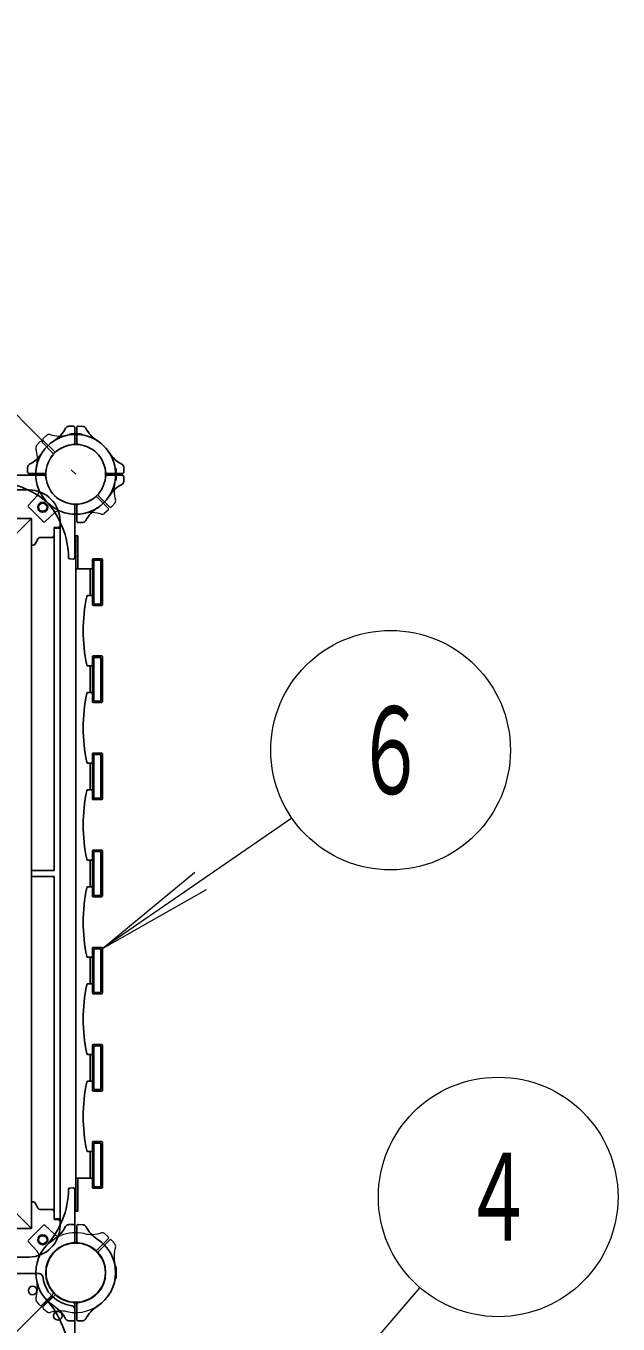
# Model space of a CAD drawing. Units: millimetres on the paper. Extents: x -385 to 0, y -594 to 267.
# Drawn here: x -125.02 to -110.2, y 74.66 to 107.18 of the extents above; entities that cross this region are included whole.
import ezdxf
from ezdxf.enums import TextEntityAlignment as Align

# ---------------------------------------------------------------- set-up
doc = ezdxf.new("R2010")
doc.units = ezdxf.units.MM
doc.linetypes.add('USER2', pattern=[6, 3, -1, 1, -1])
doc.linetypes.add('USER3', pattern=[8, 3, -1, 1, -1, 1, -1])
doc.layers.add('LY_1', color=7, linetype='Continuous', lineweight=25)
doc.styles.add('ＭＳ ゴシック', font='')
doc.styles.get('ＭＳ ゴシック').set_extended_font_data('MS Gothic')

msp = doc.modelspace()

# ---------------------------------------------------------------- linework, layer by layer
at = {"layer": 'LY_1', "linetype": 'USER2', "lineweight": 13}
msp.add_line((-198.626, 171.226), (-123.778, 95.947), dxfattribs=at)
at = {"layer": 'LY_1', "lineweight": 13}
for p, q in [((-124.589, 96.842), (-124.501, 96.925)), ((-124.673, 96.758), (-124.756, 96.67)), ((-124.348, 96.481), (-124.625, 96.759)), ((-124.312, 96.517), (-124.59, 96.795)), ((-124.964, 95.175), (-124.743, 95.411)), ((-123.243, 95.377), (-122.965, 95.099)), ((-123.208, 95.412), (-122.93, 95.134)), ((-124.963, 95.129), (-124.596, 94.762)), ((-124.55, 94.761), (-124.313, 94.981)), ((-122.966, 95.051), (-123.062, 94.962)), ((-122.882, 95.135), (-122.793, 95.231)), ((-118.366, 87.336), (-123.111, 84.072)), ((-123.111, 84.072), (-120.797, 85.981)), ((-123.111, 84.072), (-120.501, 85.55)), ((-124.596, 77.132), (-124.963, 76.765)), ((-124.55, 77.133), (-124.313, 76.913)), ((-123.243, 76.517), (-122.965, 76.795)), ((-123.208, 76.481), (-122.93, 76.759)), ((-122.966, 76.842), (-123.055, 76.925)), ((-122.882, 76.758), (-122.799, 76.67)), ((-124.964, 76.719), (-124.743, 76.483)), ((-115.16, 75.573), (-119.671, 70.347)), ((-124.673, 75.135), (-124.763, 75.231)), ((-124.348, 75.412), (-124.625, 75.134)), ((-124.312, 75.377), (-124.59, 75.099)), ((-124.589, 75.051), (-124.493, 74.962))]:
    msp.add_line(p, q, dxfattribs=at)
at = {"layer": 'LY_1'}
for p, q in [((-123.837, 97.154), (-123.958, 97.15)), ((-123.944, 96.933), (-123.944, 96.936)), ((-123.803, 96.728), (-123.803, 97.121)), ((-123.753, 96.728), (-123.753, 97.121)), ((-123.718, 97.154), (-123.587, 97.149)), ((-123.611, 96.933), (-123.611, 96.936)), ((-124.985, 96.006), (-124.981, 96.127)), ((-124.559, 95.972), (-124.952, 95.972)), ((-122.997, 95.972), (-122.604, 95.972)), ((-122.792, 96.113), (-122.789, 96.113)), ((-122.571, 96.006), (-122.575, 96.137)), ((-124.559, 95.922), (-125.869, 95.922)), ((-122.997, 95.922), (-122.604, 95.922)), ((-122.792, 95.78), (-122.789, 95.78)), ((-122.571, 95.887), (-122.575, 95.766)), ((-124.945, 95.555), (-142.611, 95.555)), ((-123.803, 95.166), (-123.803, 93.856)), ((-123.753, 95.166), (-123.753, 94.773)), ((-124.884, 94.84), (-142.671, 94.84)), ((-125.338, 94.387), (-124.884, 94.84)), ((-124.884, 77.053), (-124.884, 94.84)), ((-124.169, 94.663), (-124.219, 94.613)), ((-124.169, 77.114), (-124.169, 94.78)), ((-123.718, 94.74), (-123.597, 94.744)), ((-124.728, 94.322), (-124.804, 94.19)), ((-124.656, 94.363), (-124.319, 94.363)), ((-124.319, 94.413), (-124.369, 94.363)), ((-124.303, 94.613), (-124.319, 94.597)), ((-124.169, 94.613), (-124.319, 94.613)), ((-124.319, 94.613), (-124.319, 86.022)), ((-124.169, 94.597), (-124.319, 94.597)), ((-124.169, 94.597), (-124.186, 94.613)), ((-123.778, 77.488), (-123.778, 94.405)), ((-123.724, 94.405), (-123.778, 94.405)), ((-123.724, 93.58), (-123.724, 94.405)), ((-124.833, 94.173), (-124.884, 94.173)), ((-123.838, 93.823), (-123.925, 93.827)), ((-123.361, 93.805), (-123.361, 92.688)), ((-123.136, 93.83), (-123.336, 93.83)), ((-123.146, 93.795), (-123.326, 93.795)), ((-123.326, 93.795), (-123.326, 92.698)), ((-123.146, 93.795), (-123.146, 92.698)), ((-123.111, 93.805), (-123.111, 92.688)), ((-123.361, 93.58), (-123.778, 93.58)), ((-123.414, 93.58), (-123.414, 92.913)), ((-123.361, 92.913), (-123.471, 92.913)), ((-123.146, 92.698), (-123.326, 92.698)), ((-123.136, 92.663), (-123.336, 92.663)), ((-123.136, 91.397), (-123.336, 91.397)), ((-123.361, 91.147), (-123.471, 91.147)), ((-123.414, 91.147), (-123.414, 90.48)), ((-123.361, 91.372), (-123.361, 90.255)), ((-123.146, 91.362), (-123.326, 91.362)), ((-123.326, 91.362), (-123.326, 90.265)), ((-123.146, 91.362), (-123.146, 90.265)), ((-123.111, 91.372), (-123.111, 90.255)), ((-123.361, 90.48), (-123.471, 90.48)), ((-123.136, 90.23), (-123.336, 90.23)), ((-123.146, 90.265), (-123.326, 90.265)), ((-123.361, 88.938), (-123.361, 87.822)), ((-123.136, 88.963), (-123.336, 88.963)), ((-123.146, 88.928), (-123.326, 88.928)), ((-123.326, 88.928), (-123.326, 87.832)), ((-123.146, 88.928), (-123.146, 87.832)), ((-123.111, 88.938), (-123.111, 87.822)), ((-123.361, 88.713), (-123.471, 88.713)), ((-123.414, 88.713), (-123.414, 88.047)), ((-123.361, 88.047), (-123.471, 88.047)), ((-123.146, 87.832), (-123.326, 87.832)), ((-123.136, 87.797), (-123.336, 87.797)), ((-123.361, 85.388), (-123.361, 86.505)), ((-123.136, 86.53), (-123.336, 86.53)), ((-123.111, 85.388), (-123.111, 86.505)), ((-123.361, 86.28), (-123.471, 86.28)), ((-123.414, 86.28), (-123.414, 85.613)), ((-123.326, 85.398), (-123.326, 86.495)), ((-123.146, 86.495), (-123.326, 86.495)), ((-123.146, 85.398), (-123.146, 86.495)), ((-124.884, 86.022), (-124.319, 86.022)), ((-124.884, 85.872), (-124.319, 85.872)), ((-124.319, 77.28), (-124.319, 85.872)), ((-123.361, 85.613), (-123.471, 85.613)), ((-123.136, 85.363), (-123.336, 85.363)), ((-123.146, 85.398), (-123.326, 85.398)), ((-123.361, 82.955), (-123.361, 84.072)), ((-123.136, 84.097), (-123.336, 84.097)), ((-123.326, 82.965), (-123.326, 84.062)), ((-123.146, 84.062), (-123.326, 84.062)), ((-123.146, 82.965), (-123.146, 84.062)), ((-123.111, 82.955), (-123.111, 84.072)), ((-123.361, 83.847), (-123.471, 83.847)), ((-123.414, 83.847), (-123.414, 83.18)), ((-123.361, 83.18), (-123.471, 83.18)), ((-123.136, 82.93), (-123.336, 82.93)), ((-123.146, 82.965), (-123.326, 82.965)), ((-123.361, 80.522), (-123.361, 81.638)), ((-123.136, 81.663), (-123.336, 81.663)), ((-123.326, 80.532), (-123.326, 81.628)), ((-123.146, 81.628), (-123.326, 81.628)), ((-123.146, 80.532), (-123.146, 81.628)), ((-123.111, 80.522), (-123.111, 81.638)), ((-123.361, 81.413), (-123.471, 81.413)), ((-123.414, 81.413), (-123.414, 80.747)), ((-123.361, 80.747), (-123.471, 80.747)), ((-123.136, 80.497), (-123.336, 80.497)), ((-123.146, 80.532), (-123.326, 80.532)), ((-123.361, 78.088), (-123.361, 79.205)), ((-123.136, 79.23), (-123.336, 79.23)), ((-123.326, 78.098), (-123.326, 79.195)), ((-123.146, 79.195), (-123.326, 79.195)), ((-123.146, 78.098), (-123.146, 79.195)), ((-123.111, 78.088), (-123.111, 79.205)), ((-123.361, 78.98), (-123.471, 78.98)), ((-123.414, 78.313), (-123.414, 78.98)), ((-123.838, 78.071), (-123.925, 78.066)), ((-123.361, 78.313), (-123.778, 78.313)), ((-123.724, 78.313), (-123.724, 77.488)), ((-123.136, 78.063), (-123.336, 78.063)), ((-123.146, 78.098), (-123.326, 78.098)), ((-123.803, 76.728), (-123.803, 78.038)), ((-125.338, 77.507), (-124.884, 77.053)), ((-124.833, 77.72), (-124.884, 77.72)), ((-124.728, 77.572), (-124.804, 77.703)), ((-124.656, 77.53), (-124.319, 77.53)), ((-124.319, 77.48), (-124.369, 77.53)), ((-123.724, 77.488), (-123.778, 77.488)), ((-124.169, 77.297), (-124.319, 77.297)), ((-124.303, 77.28), (-124.319, 77.297)), ((-124.169, 77.28), (-124.319, 77.28)), ((-124.169, 77.23), (-124.219, 77.28)), ((-124.169, 77.297), (-124.186, 77.28)), ((-123.837, 77.154), (-123.958, 77.15)), ((-123.753, 76.728), (-123.753, 77.121)), ((-123.718, 77.154), (-123.587, 77.149)), ((-142.671, 77.053), (-124.884, 77.053)), ((-142.611, 76.338), (-124.945, 76.338)), ((-122.792, 76.113), (-122.789, 76.113)), ((-133.778, 75.922), (-124.688, 75.922)), ((-122.792, 75.78), (-122.789, 75.78)), ((-123.803, 75.166), (-123.803, 65.947)), ((-123.753, 75.166), (-123.753, 74.773)), ((-123.837, 74.74), (-123.958, 74.744)), ((-123.718, 74.74), (-123.587, 74.744))]:
    msp.add_line(p, q, dxfattribs=at)
at = {"layer": 'LY_1', "linetype": 'USER3', "lineweight": 13}
msp.add_line((-143.188, 56.536), (-124.367, 75.358), dxfattribs=at)
at = {"layer": 'LY_1'}
for centre, radius in [((-124.603, 95.122), 0.125), ((-124.603, 76.772), 0.125), ((-123.778, 75.947), 0.743), ((-124.856, 75.5), 0.108), ((-124.224, 74.869), 0.108)]:
    msp.add_circle(centre, radius, dxfattribs=at)
at = {"layer": 'LY_1', "lineweight": 13}
for centre, radius in [((-124.603, 95.122), 0.1), ((-115.894, 89.036), 3), ((-113.2, 77.844), 3), ((-124.603, 76.772), 0.1)]:
    msp.add_circle(centre, radius, dxfattribs=at)
at = {"layer": 'LY_1'}
for centre, radius, start, end in [((-123.778, 95.947), 1, 90, 180), ((-124.769, 97.489), 0.833, 302.7272, 332.5412), ((-123.956, 97.066), 0.0833, 92, 152.5412), ((-123.928, 96.936), 0.0167, 98.6269, 180), ((-123.778, 95.947), 1.017, 90, 98.6269), ((-123.836, 97.121), 0.0333, 0, 92), ((-123.778, 95.947), 1.017, 81.3731, 90), ((-123.778, 95.947), 1, 0, 90), ((-123.719, 97.121), 0.0333, 88, 180), ((-123.628, 96.936), 0.0167, 0, 81.3731), ((-123.6, 97.066), 0.0833, 27.4588, 88), ((-122.787, 97.489), 0.833, 207.4588, 237.2728), ((-123.778, 95.947), 0.75, 90, 180), ((-123.836, 96.728), 0.0333, 274.2707, 0), ((-123.778, 95.947), 0.75, 0, 90), ((-123.719, 96.728), 0.0333, 180, 265.7293), ((-125.32, 96.938), 0.833, 297.4588, 327.2728), ((-122.235, 96.938), 0.833, 212.7272, 242.5412), ((-124.952, 96.005), 0.0333, 178, 270), ((-124.897, 96.125), 0.0833, 117.4588, 178), ((-123.778, 95.947), 1, 180, 222.2172), ((-124.559, 96.005), 0.0333, 270, 355.7293), ((-123.778, 95.947), 0.75, 180, 270), ((-123.778, 95.947), 1, 270, 0), ((-123.778, 95.947), 0.75, 270, 0), ((-122.997, 96.005), 0.0333, 184.2707, 270), ((-122.789, 96.097), 0.0167, 8.6269, 90), ((-123.778, 95.947), 1.017, 0, 8.6269), ((-123.778, 95.947), 1.017, 351.3731, 0), ((-122.658, 96.125), 0.0833, 2, 62.5412), ((-122.604, 96.005), 0.0333, 270, 2), ((-125.906, 93.602), 2.167, 47.7828, 88.9159), ((-124.559, 95.888), 0.0333, 4.2707, 90), ((-122.997, 95.888), 0.0333, 90, 175.7293), ((-122.235, 94.956), 0.833, 117.4588, 147.2728), ((-122.789, 95.797), 0.0167, 270, 351.3731), ((-122.658, 95.769), 0.0833, 297.4588, 358), ((-122.604, 95.888), 0.0333, 358, 90), ((-124.945, 94.78), 0.775, 0, 90), ((-126.123, 93.819), 2.167, 1.0841, 42.2172), ((-123.778, 95.947), 1, 227.7828, 270), ((-123.836, 95.166), 0.0333, 0, 85.7293), ((-123.719, 95.166), 0.0333, 94.2707, 180), ((-122.787, 94.405), 0.833, 122.7272, 152.5412), ((-123.719, 94.773), 0.0333, 180, 272), ((-123.6, 94.827), 0.0833, 272, 332.5412), ((-124.656, 94.28), 0.0833, 90, 150), ((-124.833, 94.207), 0.0333, 270, 330), ((-123.923, 93.861), 0.0333, 181.0841, 267), ((-123.836, 93.856), 0.0333, 267, 0), ((-123.336, 93.805), 0.025, 90, 180), ((-123.136, 93.805), 0.025, 0, 90), ((-119.364, 92.03), 4.227, 168.3051, 191.6949), ((-123.471, 92.88), 0.0333, 90, 168.3051), ((-123.336, 92.688), 0.025, 180, 270), ((-123.136, 92.688), 0.025, 270, 0), ((-123.336, 91.372), 0.025, 90, 180), ((-123.136, 91.372), 0.025, 0, 90), ((-123.471, 91.18), 0.0333, 191.6949, 270), ((-119.364, 89.597), 4.227, 168.3051, 191.6949), ((-123.471, 90.447), 0.0333, 90, 168.3051), ((-123.336, 90.255), 0.025, 180, 270), ((-123.136, 90.255), 0.025, 270, 0), ((-123.336, 88.938), 0.025, 90, 180), ((-123.136, 88.938), 0.025, 0, 90), ((-123.471, 88.747), 0.0333, 191.6949, 270), ((-119.364, 87.163), 4.227, 168.3051, 191.6949), ((-123.471, 88.013), 0.0333, 90, 168.3051), ((-123.336, 87.822), 0.025, 180, 270), ((-123.136, 87.822), 0.025, 270, 0), ((-123.336, 86.505), 0.025, 90, 180), ((-123.136, 86.505), 0.025, 0, 90), ((-123.471, 86.313), 0.0333, 191.6949, 270), ((-119.364, 84.73), 4.227, 168.3051, 191.6949), ((-123.471, 85.58), 0.0333, 90, 168.3051), ((-123.336, 85.388), 0.025, 180, 270), ((-123.136, 85.388), 0.025, 270, 0), ((-123.336, 84.072), 0.025, 90, 180), ((-123.136, 84.072), 0.025, 0, 90), ((-123.471, 83.88), 0.0333, 191.6949, 270), ((-119.364, 82.297), 4.227, 168.3051, 191.6949), ((-123.471, 83.147), 0.0333, 90, 168.3051), ((-123.336, 82.955), 0.025, 180, 270), ((-123.136, 82.955), 0.025, 270, 0), ((-123.336, 81.638), 0.025, 90, 180), ((-123.136, 81.638), 0.025, 0, 90), ((-123.471, 81.447), 0.0333, 191.6949, 270), ((-119.364, 79.863), 4.227, 168.3051, 191.6949), ((-123.471, 80.713), 0.0333, 90, 168.3051), ((-123.336, 80.522), 0.025, 180, 270), ((-123.136, 80.522), 0.025, 270, 0), ((-123.336, 79.205), 0.025, 90, 180), ((-123.136, 79.205), 0.025, 0, 90), ((-123.471, 79.013), 0.0333, 191.6949, 270), ((-123.923, 78.033), 0.0333, 93, 178.9159), ((-123.836, 78.038), 0.0333, 0, 93), ((-123.336, 78.088), 0.025, 180, 270), ((-123.136, 78.088), 0.025, 270, 0), ((-126.123, 78.075), 2.167, 317.7828, 358.9158), ((-124.833, 77.687), 0.0333, 30, 90), ((-124.656, 77.613), 0.0833, 210, 270), ((-124.945, 77.114), 0.775, 270, 0), ((-124.769, 77.489), 0.833, 302.7272, 332.5412), ((-123.956, 77.066), 0.0833, 92, 152.5412), ((-123.836, 77.121), 0.0333, 0, 92), ((-123.719, 77.121), 0.0333, 88, 180), ((-123.6, 77.066), 0.0833, 27.4588, 88), ((-122.787, 77.489), 0.833, 207.4588, 237.2728), ((-123.778, 75.947), 1, 122.7272, 180), ((-123.778, 75.947), 1, 0, 57.2728), ((-123.778, 75.947), 0.75, 94.2707, 180), ((-123.836, 76.728), 0.0333, 274.2707, 0), ((-123.719, 76.728), 0.0333, 180, 265.7293), ((-123.778, 75.947), 0.75, 0, 85.7293), ((-122.789, 76.097), 0.0167, 8.6269, 90), ((-123.778, 75.947), 1.017, 0, 8.6269), ((-123.778, 75.947), 1, 180, 237.2728), ((-124.688, 75.838), 0.0833, 6.7872, 90), ((-123.778, 75.947), 0.833, 186.7872, 263.2128), ((-123.778, 75.947), 0.75, 180, 265.7293), ((-123.778, 75.947), 0.75, 274.2707, 0), ((-123.778, 75.947), 1, 302.7272, 0), ((-122.789, 75.797), 0.0167, 270, 351.3731), ((-123.778, 75.947), 1.017, 351.3731, 0), ((-126.123, 73.819), 2.167, 1.0841, 42.2172), ((-123.836, 75.166), 0.0333, 0, 85.7293), ((-123.719, 75.166), 0.0333, 94.2707, 180), ((-124.769, 74.405), 0.833, 27.4588, 57.2728), ((-123.886, 75.037), 0.0833, 0, 83.2128), ((-122.787, 74.405), 0.833, 122.7272, 152.5412), ((-123.956, 74.827), 0.0833, 207.4588, 268), ((-123.836, 74.773), 0.0333, 268, 0), ((-123.719, 74.773), 0.0333, 180, 272), ((-123.6, 74.827), 0.0833, 272, 332.5412)]:
    msp.add_arc(centre, radius, start, end, dxfattribs=at)
at = {"layer": 'LY_1', "lineweight": 13}
for centre, radius, start, end in [((-124.444, 96.864), 0.0833, 72.4588, 133), ((-124.167, 97.738), 0.833, 252.4588, 282.2728), ((-123.778, 95.947), 1, 45, 102.2728), ((-124.695, 96.613), 0.0833, 137, 197.5412), ((-125.569, 96.337), 0.833, 347.7272, 17.5412), ((-124.649, 96.736), 0.0333, 45, 137), ((-124.567, 96.818), 0.0333, 133, 225), ((-123.778, 95.947), 0.75, 45, 130.7293), ((-123.778, 95.947), 1, 347.7272, 45), ((-123.778, 95.947), 0.75, 139.2707, 225), ((-124.371, 96.458), 0.0333, 319.2707, 45), ((-124.289, 96.54), 0.0333, 225, 310.7293), ((-123.778, 95.947), 0.75, 319.2707, 45), ((-123.778, 95.947), 1, 167.7272, 201.8676), ((-121.986, 95.557), 0.833, 167.7272, 197.5412), ((-124.865, 95.525), 0.167, 317, 21.2094), ((-123.778, 95.947), 0.75, 225, 310.7293), ((-123.267, 95.353), 0.0333, 45, 130.7293), ((-123.184, 95.436), 0.0333, 139.2707, 225), ((-122.86, 95.281), 0.0833, 317, 17.5412), ((-124.939, 95.152), 0.0333, 137, 225), ((-124.2, 94.859), 0.167, 68.7906, 133), ((-123.778, 95.947), 1, 248.1324, 282.2728), ((-123.388, 94.155), 0.833, 72.4588, 102.2728), ((-123.112, 95.029), 0.0833, 252.4588, 313), ((-122.989, 95.076), 0.0333, 313, 45), ((-122.906, 95.158), 0.0333, 225, 317), ((-124.572, 94.785), 0.0333, 225, 313), ((-124.572, 77.108), 0.0333, 47, 135), ((-124.939, 76.742), 0.0333, 135, 223), ((-124.2, 77.034), 0.167, 227, 291.2094), ((-123.778, 75.947), 1, 77.7272, 111.8676), ((-123.388, 77.738), 0.833, 257.7272, 287.5412), ((-123.112, 76.864), 0.0833, 47, 107.5412), ((-122.989, 76.818), 0.0333, 315, 47), ((-122.906, 76.736), 0.0333, 43, 135), ((-124.865, 76.369), 0.167, 338.7906, 43), ((-123.778, 75.947), 0.75, 135, 220.7293), ((-123.778, 75.947), 0.75, 49.2707, 135), ((-123.267, 76.54), 0.0333, 229.2707, 315), ((-123.778, 75.947), 0.75, 315, 40.7293), ((-123.184, 76.458), 0.0333, 135, 220.7293), ((-121.986, 76.337), 0.833, 162.4588, 192.2728), ((-122.86, 76.613), 0.0833, 342.4588, 43), ((-123.778, 75.947), 1, 158.1324, 192.2728), ((-123.778, 75.947), 1, 315, 12.2728), ((-125.569, 75.557), 0.833, 342.4588, 12.2728), ((-124.371, 75.436), 0.0333, 315, 40.7293), ((-124.695, 75.281), 0.0833, 162.4588, 223), ((-124.649, 75.158), 0.0333, 223, 315), ((-124.289, 75.353), 0.0333, 49.2707, 135), ((-123.778, 75.947), 0.75, 229.2707, 315), ((-123.778, 75.947), 1, 257.7272, 315), ((-124.567, 75.076), 0.0333, 135, 227), ((-124.444, 75.029), 0.0833, 227, 287.5412), ((-124.167, 74.155), 0.833, 77.7272, 107.5412)]:
    msp.add_arc(centre, radius, start, end, dxfattribs=at)

# ---------------------------------------------------------------- texts
at = {"layer": 'LY_1', "style": 'ＭＳ ゴシック', "width": 0.6}
for s, p in [('６', (-115.894, 89.036)), ('４', (-113.2, 77.844))]:
    msp.add_text(s, height=2.199, dxfattribs=at).set_placement(p, align=Align.MIDDLE_CENTER)

doc.saveas('drawing.dxf')
